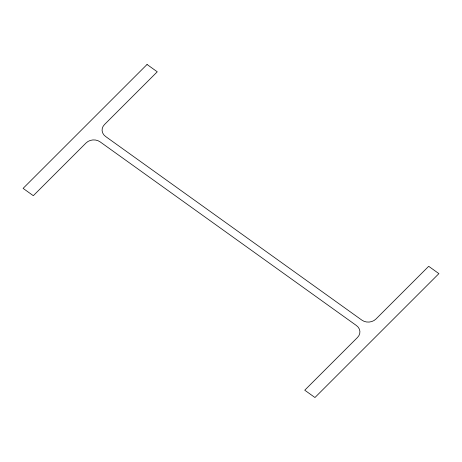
<?xml version="1.0" encoding="UTF-8"?>
<svg xmlns="http://www.w3.org/2000/svg" width="462" height="462" viewBox="0 0 462 462"><rect width="100%" height="100%" fill="white"/><g stroke="black" fill="none" stroke-linecap="round" stroke-linejoin="round"><path stroke-width="0.69" d="M147.049 64.484L23.1 188.375L33.31 195.692L86.082 142.943A9.945 8.431 -3.2 0 1 100.104 141.846L356.479 325.571A9.945 8.431 -3.2 0 1 357.513 337.451L304.741 390.199L314.951 397.516L438.9 273.625L428.69 266.308L375.918 319.057A9.945 8.431 -3.2 0 1 361.896 320.154L105.521 136.429A9.945 8.431 -3.2 0 1 104.487 124.549L157.259 71.801L147.049 64.484"/></g></svg>
